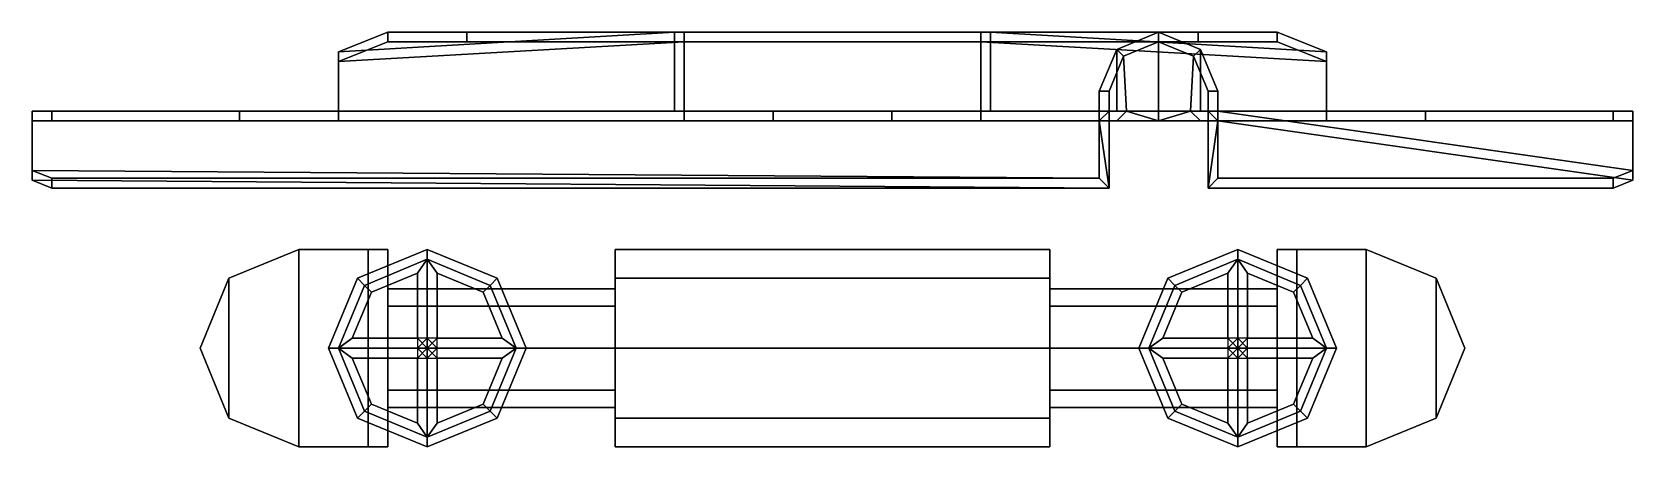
# Model space of a CAD drawing. Extents: x -0.81 to 0.81, y -0.1 to 0.32.
import ezdxf

# ---------------------------------------------------------------- set-up
doc = ezdxf.new("R2010")
doc.units = 0
doc.layers.get('0').update_dxf_attribs({"linetype": 'CONTINUOUS'})

msp = doc.modelspace()

# ---------------------------------------------------------------- linework, layer by layer
for points in [[(-0.5, 0.29, 0.96), (-0.5, 0.3, 0.96), (-0.45, 0.32, 0.9), (-0.45, 0.31, 0.9)], [(-0.5, 0.3, 0.96), (-0.16, 0.32, 0.9), (-0.16, 0.32, 0.9), (-0.45, 0.32, 0.9)], [(-0.5, 0.24, 1.13), (-0.16, 0.24, 1.13), (-0.16, 0.32, 0.9), (-0.5, 0.3, 0.96)], [(-0.15, 0.31, 0.9), (-0.5, 0.29, 0.96), (-0.45, 0.31, 0.9), (-0.15, 0.31, 0.9)], [(-0.15, 0.23, 1.13), (-0.5, 0.23, 1.13), (-0.5, 0.29, 0.96), (-0.15, 0.31, 0.9)], [(-0.45, 0.31, 0.9), (-0.45, 0.32, 0.9), (-0.45, 0.32, 0.51), (-0.45, 0.31, 0.51)], [(-0.45, 0.31, 0.51), (-0.45, 0.32, 0.51), (-0.37, 0.32, 0.12), (-0.37, 0.31, 0.12)], [(-0.37, 0.32, 0.12), (-0.45, 0.32, 0.51), (0.45, 0.32, 0.51), (0.37, 0.32, 0.12)], [(-0.45, 0.32, 0.51), (-0.45, 0.32, 0.9), (0.45, 0.32, 0.9), (0.45, 0.32, 0.51)], [(-0.45, 0.31, 0.51), (-0.37, 0.31, 0.12), (0.37, 0.31, 0.12), (0.45, 0.31, 0.51)], [(-0.45, 0.31, 0.9), (-0.45, 0.31, 0.51), (0.45, 0.31, 0.51), (0.45, 0.31, 0.9)], [(-0.37, 0.31, 0.12), (-0.37, 0.32, 0.12), (0.37, 0.32, 0.12), (0.37, 0.31, 0.12)], [(-0.16, 0.31, 1.13), (-0.15, 0.31, 1.13), (-0.15, 0.32, 0.9), (-0.16, 0.32, 0.9)], [(-0.16, 0.24, 1.38), (-0.16, 0.31, 1.13), (-0.16, 0.32, 0.9), (-0.16, 0.24, 1.13)], [(-0.16, 0.24, 1.38), (-0.15, 0.24, 1.38), (-0.15, 0.31, 1.13), (-0.16, 0.31, 1.13)], [(-0.15, 0.31, 0.9), (-0.15, 0.32, 0.9), (-0.15, 0.24, 1.13), (-0.15, 0.23, 1.13)], [(0.15, 0.31, 0.9), (0.15, 0.32, 0.9), (-0.15, 0.32, 0.9), (-0.15, 0.31, 0.9)], [(-0.15, 0.24, 1.38), (-0.15, 0.24, 1.13), (-0.15, 0.32, 0.9), (-0.15, 0.31, 1.13)], [(0.15, 0.23, 1.13), (0.15, 0.24, 1.13), (0.15, 0.32, 0.9), (0.15, 0.31, 0.9)], [(0.15, 0.24, 1.38), (0.15, 0.31, 1.13), (0.15, 0.32, 0.9), (0.15, 0.24, 1.13)], [(0.15, 0.31, 1.13), (0.16, 0.31, 1.13), (0.16, 0.32, 0.9), (0.15, 0.32, 0.9)], [(0.15, 0.31, 0.9), (0.45, 0.31, 0.9), (0.5, 0.29, 0.96), (0.15, 0.31, 0.9)], [(0.15, 0.31, 0.9), (0.5, 0.29, 0.96), (0.5, 0.23, 1.13), (0.15, 0.23, 1.13)], [(0.15, 0.24, 1.38), (0.16, 0.24, 1.38), (0.16, 0.31, 1.13), (0.15, 0.31, 1.13)], [(0.5, 0.3, 0.96), (0.16, 0.32, 0.9), (0.16, 0.24, 1.13), (0.5, 0.24, 1.13)], [(0.45, 0.32, 0.9), (0.16, 0.32, 0.9), (0.16, 0.32, 0.9), (0.5, 0.3, 0.96)], [(0.16, 0.24, 1.38), (0.16, 0.24, 1.13), (0.16, 0.32, 0.9), (0.16, 0.31, 1.13)], [(0.33, 0.24, 1.31), (0.2876, 0.24, 1.3957), (0.2876, 0.3024, 1.7), (0.33, 0.32, 1.7)], [(0.33, 0.31, 1.7), (0.33, 0.32, 1.7), (0.2876, 0.3024, 1.7), (0.2946, 0.2954, 1.7)], [(0.33, 0.23, 1.31), (0.33, 0.31, 1.7), (0.2946, 0.2954, 1.7), (0.2976, 0.24, 1.3957)], [(0.3724, 0.24, 1.3957), (0.33, 0.24, 1.31), (0.33, 0.32, 1.7), (0.3724, 0.3024, 1.7)], [(0.3654, 0.2954, 1.7), (0.3724, 0.3024, 1.7), (0.33, 0.32, 1.7), (0.33, 0.31, 1.7)], [(0.3624, 0.24, 1.3957), (0.3654, 0.2954, 1.7), (0.33, 0.31, 1.7), (0.33, 0.23, 1.31)], [(0.37, 0.31, 0.12), (0.37, 0.32, 0.12), (0.45, 0.32, 0.51), (0.45, 0.31, 0.51)], [(0.45, 0.31, 0.51), (0.45, 0.32, 0.51), (0.45, 0.32, 0.9), (0.45, 0.31, 0.9)], [(0.45, 0.31, 0.9), (0.45, 0.32, 0.9), (0.5, 0.3, 0.96), (0.5, 0.29, 0.96)], [(-0.5, 0.23, 1.13), (-0.5, 0.24, 1.13), (-0.5, 0.3, 0.96), (-0.5, 0.29, 0.96)], [(0.2876, 0.24, 1.3957), (0.27, 0.24, 1.53), (0.27, 0.26, 1.7), (0.2876, 0.3024, 1.7)], [(0.2946, 0.2954, 1.7), (0.2876, 0.3024, 1.7), (0.27, 0.26, 1.7), (0.28, 0.26, 1.7)], [(0.2976, 0.24, 1.3957), (0.2946, 0.2954, 1.7), (0.28, 0.26, 1.7), (0.28, 0.24, 1.53)], [(0.38, 0.24, 1.53), (0.38, 0.26, 1.7), (0.3654, 0.2954, 1.7), (0.3624, 0.24, 1.3957)], [(0.38, 0.26, 1.7), (0.39, 0.26, 1.7), (0.3724, 0.3024, 1.7), (0.3654, 0.2954, 1.7)], [(0.39, 0.24, 1.53), (0.3724, 0.24, 1.3957), (0.3724, 0.3024, 1.7), (0.39, 0.26, 1.7)], [(0.5, 0.29, 0.96), (0.5, 0.3, 0.96), (0.5, 0.24, 1.13), (0.5, 0.23, 1.13)], [(0.27, 0.24, 1.53), (0.27, 0.172, 1.7), (0.27, 0.172, 1.7), (0.27, 0.26, 1.7)], [(0.28, 0.26, 1.7), (0.27, 0.26, 1.7), (0.27, 0.172, 1.7), (0.28, 0.162, 1.7)], [(0.28, 0.24, 1.53), (0.28, 0.26, 1.7), (0.28, 0.162, 1.7), (0.28, 0.24, 1.53)], [(0.38, 0.162, 1.7), (0.39, 0.172, 1.7), (0.39, 0.26, 1.7), (0.38, 0.26, 1.7)], [(0.38, 0.24, 1.53), (0.38, 0.162, 1.7), (0.38, 0.26, 1.7), (0.38, 0.24, 1.53)], [(0.39, 0.172, 1.7), (0.39, 0.24, 1.53), (0.39, 0.26, 1.7), (0.39, 0.172, 1.7)], [(-0.81, 0.17, 1.68), (-0.81, 0.18, 1.68), (-0.81, 0.24, 1.53), (-0.81, 0.23, 1.53)], [(-0.81, 0.23, 1.53), (-0.81, 0.24, 1.53), (-0.81, 0.24, 1.4), (-0.81, 0.23, 1.4)], [(-0.81, 0.23, 1.4), (-0.81, 0.24, 1.4), (-0.79, 0.24, 1.38), (-0.79, 0.23, 1.38)], [(-0.79, 0.24, 1.38), (-0.81, 0.24, 1.4), (-0.81, 0.24, 1.53), (-0.6, 0.24, 1.38)], [(-0.06, 0.24, 1.51), (-0.81, 0.24, 1.53), (0.27, 0.24, 1.53), (0.06, 0.24, 1.51)], [(-0.81, 0.18, 1.68), (0.27, 0.172, 1.7), (0.27, 0.24, 1.53), (-0.81, 0.24, 1.53)], [(-0.6, 0.24, 1.38), (-0.81, 0.24, 1.53), (-0.06, 0.24, 1.51)], [(-0.6, 0.23, 1.38), (-0.81, 0.23, 1.53), (-0.81, 0.23, 1.4), (-0.79, 0.23, 1.38)], [(-0.81, 0.23, 1.53), (-0.06, 0.23, 1.51), (0.06, 0.23, 1.51), (0.27, 0.23, 1.53)], [(0.28, 0.162, 1.7), (-0.81, 0.17, 1.68), (-0.81, 0.23, 1.53), (0.27, 0.23, 1.53)], [(-0.81, 0.23, 1.53), (-0.6, 0.23, 1.38), (-0.06, 0.23, 1.51)], [(-0.79, 0.23, 1.38), (-0.79, 0.24, 1.38), (-0.6, 0.24, 1.38), (-0.6, 0.23, 1.38)], [(-0.6, 0.23, 1.38), (-0.6, 0.24, 1.38), (-0.5, 0.24, 1.31), (-0.5, 0.23, 1.31)], [(-0.5, 0.24, 1.31), (-0.6, 0.24, 1.38), (-0.06, 0.24, 1.51), (-0.15, 0.24, 1.4)], [(-0.6, 0.23, 1.38), (-0.5, 0.23, 1.31), (-0.15, 0.23, 1.4), (-0.06, 0.23, 1.51)], [(-0.5, 0.23, 1.31), (-0.5, 0.24, 1.31), (-0.5, 0.24, 1.13), (-0.5, 0.23, 1.13)], [(-0.5, 0.24, 1.31), (-0.16, 0.24, 1.38), (-0.16, 0.24, 1.13), (-0.5, 0.24, 1.13)], [(-0.15, 0.24, 1.4), (-0.16, 0.24, 1.38), (-0.16, 0.24, 1.38), (-0.5, 0.24, 1.31)], [(-0.15, 0.23, 1.4), (-0.5, 0.23, 1.31), (-0.5, 0.23, 1.13), (-0.15, 0.23, 1.13)], [(-0.15, 0.24, 1.4), (-0.15, 0.24, 1.38), (-0.15, 0.24, 1.38), (-0.16, 0.24, 1.38)], [(-0.15, 0.23, 1.4), (-0.15, 0.24, 1.4), (-0.06, 0.24, 1.51), (-0.06, 0.23, 1.51)], [(-0.15, 0.23, 1.13), (-0.15, 0.24, 1.13), (-0.15, 0.24, 1.4), (-0.15, 0.23, 1.4)], [(-0.06, 0.23, 1.51), (-0.06, 0.24, 1.51), (0.06, 0.24, 1.51), (0.06, 0.23, 1.51)], [(0.06, 0.23, 1.51), (0.06, 0.24, 1.51), (0.15, 0.24, 1.4), (0.15, 0.23, 1.4)], [(0.06, 0.24, 1.51), (0.27, 0.24, 1.53), (0.15, 0.24, 1.4), (0.06, 0.24, 1.51)], [(0.27, 0.23, 1.53), (0.06, 0.23, 1.51), (0.15, 0.23, 1.4)], [(0.15, 0.23, 1.4), (0.15, 0.24, 1.4), (0.15, 0.24, 1.13), (0.15, 0.23, 1.13)], [(0.15, 0.24, 1.4), (0.27, 0.24, 1.53), (0.2876, 0.24, 1.3957), (0.15, 0.24, 1.4)], [(0.2876, 0.24, 1.3957), (0.16, 0.24, 1.38), (0.15, 0.24, 1.38), (0.15, 0.24, 1.4)], [(0.15, 0.23, 1.13), (0.5, 0.23, 1.13), (0.5, 0.23, 1.31), (0.33, 0.23, 1.31)], [(0.27, 0.23, 1.53), (0.15, 0.23, 1.4), (0.2876, 0.23, 1.3957)], [(0.15, 0.23, 1.13), (0.33, 0.23, 1.31), (0.2876, 0.23, 1.3957), (0.15, 0.23, 1.4)], [(0.5, 0.24, 1.13), (0.16, 0.24, 1.13), (0.33, 0.24, 1.31), (0.5, 0.24, 1.31)], [(0.33, 0.24, 1.31), (0.16, 0.24, 1.13), (0.16, 0.24, 1.38), (0.2876, 0.24, 1.3957)], [(0.27, 0.23, 1.53), (0.28, 0.24, 1.53), (0.28, 0.162, 1.7), (0.27, 0.23, 1.53)], [(0.2976, 0.24, 1.3957), (0.28, 0.24, 1.53), (0.27, 0.23, 1.53), (0.2876, 0.23, 1.3957)], [(0.33, 0.23, 1.31), (0.2976, 0.24, 1.3957), (0.2876, 0.23, 1.3957), (0.33, 0.23, 1.31)], [(0.5, 0.24, 1.31), (0.33, 0.24, 1.31), (0.3724, 0.24, 1.3957), (0.6, 0.24, 1.38)], [(0.33, 0.23, 1.31), (0.33, 0.23, 1.31), (0.3724, 0.23, 1.3957), (0.3624, 0.24, 1.3957)], [(0.33, 0.23, 1.31), (0.5, 0.23, 1.31), (0.6, 0.23, 1.38), (0.3724, 0.23, 1.3957)], [(0.3624, 0.24, 1.3957), (0.3724, 0.23, 1.3957), (0.39, 0.23, 1.53), (0.38, 0.24, 1.53)], [(0.81, 0.24, 1.4), (0.3724, 0.24, 1.3957), (0.39, 0.24, 1.53), (0.81, 0.24, 1.53)], [(0.6, 0.24, 1.38), (0.3724, 0.24, 1.3957), (0.81, 0.24, 1.4), (0.79, 0.24, 1.38)], [(0.3724, 0.23, 1.3957), (0.6, 0.23, 1.38), (0.79, 0.23, 1.38), (0.81, 0.23, 1.4)], [(0.3724, 0.23, 1.3957), (0.81, 0.23, 1.4), (0.81, 0.23, 1.53), (0.39, 0.23, 1.53)], [(0.38, 0.24, 1.53), (0.39, 0.23, 1.53), (0.38, 0.162, 1.7), (0.38, 0.24, 1.53)], [(0.39, 0.23, 1.53), (0.81, 0.17, 1.68), (0.79, 0.162, 1.7), (0.38, 0.162, 1.7)], [(0.79, 0.172, 1.7), (0.81, 0.18, 1.68), (0.39, 0.24, 1.53), (0.39, 0.172, 1.7)], [(0.81, 0.24, 1.53), (0.39, 0.24, 1.53), (0.39, 0.24, 1.53), (0.81, 0.18, 1.68)], [(0.39, 0.23, 1.53), (0.81, 0.23, 1.53), (0.81, 0.17, 1.68), (0.39, 0.23, 1.53)], [(0.5, 0.23, 1.13), (0.5, 0.24, 1.13), (0.5, 0.24, 1.31), (0.5, 0.23, 1.31)], [(0.5, 0.23, 1.31), (0.5, 0.24, 1.31), (0.6, 0.24, 1.38), (0.6, 0.23, 1.38)], [(0.6, 0.23, 1.38), (0.6, 0.24, 1.38), (0.79, 0.24, 1.38), (0.79, 0.23, 1.38)], [(0.79, 0.23, 1.38), (0.79, 0.24, 1.38), (0.81, 0.24, 1.4), (0.81, 0.23, 1.4)], [(0.81, 0.23, 1.53), (0.81, 0.24, 1.53), (0.81, 0.18, 1.68), (0.81, 0.17, 1.68)], [(0.81, 0.23, 1.4), (0.81, 0.24, 1.4), (0.81, 0.24, 1.53), (0.81, 0.23, 1.53)], [(-0.79, 0.162, 1.7), (-0.79, 0.172, 1.7), (-0.81, 0.18, 1.68), (-0.81, 0.17, 1.68)], [(-0.79, 0.172, 1.7), (0.27, 0.172, 1.7), (0.27, 0.172, 1.7), (-0.81, 0.18, 1.68)], [(0.81, 0.17, 1.68), (0.81, 0.18, 1.68), (0.79, 0.172, 1.7), (0.79, 0.162, 1.7)], [(0.28, 0.162, 1.7), (-0.79, 0.162, 1.7), (-0.81, 0.17, 1.68), (0.28, 0.162, 1.7)], [(0.28, 0.162, 1.7), (0.27, 0.172, 1.7), (-0.79, 0.172, 1.7), (-0.79, 0.162, 1.7)], [(0.79, 0.162, 1.7), (0.79, 0.172, 1.7), (0.39, 0.172, 1.7), (0.38, 0.162, 1.7)], [(-0.54, 0.1, 0.58), (-0.6107, 0.0707, 0.58), (-0.6107, -0.0707, 0.58), (-0.54, -0.1, 0.58)], [(-0.6107, -0.0707, 0.55), (-0.6107, 0.0707, 0.55), (-0.54, 0.1, 0.55), (-0.54, -0.1, 0.55)], [(-0.54, 0.1, 0.55), (-0.6107, 0.0707, 0.55), (-0.6107, 0.0707, 0.58), (-0.54, 0.1, 0.58)], [(-0.6107, -0.0707, 0.72), (-0.6107, 0.0707, 0.72), (-0.54, 0.1, 0.72), (-0.54, -0.1, 0.72)], [(-0.54, 0.1, 0.75), (-0.6107, 0.0707, 0.75), (-0.6107, -0.0707, 0.75), (-0.54, -0.1, 0.75)], [(-0.54, 0.1, 0.72), (-0.6107, 0.0707, 0.72), (-0.6107, 0.0707, 0.75), (-0.54, 0.1, 0.75)], [(-0.45, 0.1, 0.55), (-0.54, 0.1, 0.55), (-0.54, 0.1, 0.58), (-0.47, 0.1, 0.58)], [(-0.54, -0.1, 0.55), (-0.54, 0.1, 0.55), (-0.45, 0.1, 0.55), (-0.45, -0.1, 0.55)], [(-0.47, 0.1, 0.58), (-0.54, 0.1, 0.58), (-0.54, -0.1, 0.58), (-0.47, -0.1, 0.58)], [(-0.54, -0.1, 0.72), (-0.54, 0.1, 0.72), (-0.47, 0.1, 0.72), (-0.47, -0.1, 0.72)], [(-0.47, 0.1, 0.72), (-0.54, 0.1, 0.72), (-0.54, 0.1, 0.75), (-0.45, 0.1, 0.75)], [(-0.45, 0.1, 0.75), (-0.54, 0.1, 0.75), (-0.54, -0.1, 0.75), (-0.45, -0.1, 0.75)], [(-0.4807, 0.0707, 0.83), (-0.4736, 0.0636, 0.84), (-0.41, 0.09, 0.84), (-0.41, 0.1, 0.83)], [(-0.4736, 0.0636, 0.82), (-0.4807, 0.0707, 0.83), (-0.41, 0.1, 0.83), (-0.41, 0.09, 0.82)], [(-0.45, 0.1, 0.75), (-0.45, 0.1, 0.55), (-0.47, 0.1, 0.58), (-0.47, 0.1, 0.72)], [(-0.47, 0.1, 0.72), (-0.47, 0.1, 0.58), (-0.47, -0.1, 0.58), (-0.47, -0.1, 0.72)], [(-0.45, -0.1, 0.55), (-0.45, 0.1, 0.55), (-0.45, 0.1, 0.75), (-0.45, -0.1, 0.75)], [(-0.41, 0.1, 0.83), (-0.41, 0.09, 0.84), (-0.3464, 0.0636, 0.84), (-0.3393, 0.0707, 0.83)], [(-0.41, 0.09, 0.82), (-0.41, 0.1, 0.83), (-0.3393, 0.0707, 0.83), (-0.3464, 0.0636, 0.82)], [(0.22, 0.0707, 0.7407), (0.22, 0.1, 0.67), (-0.22, 0.1, 0.67), (-0.22, 0.0707, 0.7407)], [(0.22, 0.1, 0.67), (0.22, 0.0707, 0.5993), (-0.22, 0.0707, 0.5993), (-0.22, 0.1, 0.67)], [(-0.22, 0.0707, 0.7407), (-0.22, 0.1, 0.67), (-0.22, 0.06, 0.67), (-0.22, 0.0424, 0.7124)], [(-0.22, 0.1, 0.67), (-0.22, 0.0707, 0.5993), (-0.22, 0.0424, 0.6276), (-0.22, 0.06, 0.67)], [(0.22, 0.1, 0.67), (0.22, 0.0707, 0.7407), (0.22, 0.0424, 0.7124), (0.22, 0.06, 0.67)], [(0.22, 0.0707, 0.5993), (0.22, 0.1, 0.67), (0.22, 0.06, 0.67), (0.22, 0.0424, 0.6276)], [(0.3393, 0.0707, 0.83), (0.3464, 0.0636, 0.84), (0.41, 0.09, 0.84), (0.41, 0.1, 0.83)], [(0.3464, 0.0636, 0.82), (0.3393, 0.0707, 0.83), (0.41, 0.1, 0.83), (0.41, 0.09, 0.82)], [(0.41, 0.1, 0.83), (0.41, 0.09, 0.84), (0.4736, 0.0636, 0.84), (0.4807, 0.0707, 0.83)], [(0.41, 0.09, 0.82), (0.41, 0.1, 0.83), (0.4807, 0.0707, 0.83), (0.4736, 0.0636, 0.82)], [(0.47, 0.1, 0.72), (0.47, 0.1, 0.58), (0.45, 0.1, 0.55), (0.45, 0.1, 0.75)], [(0.45, 0.1, 0.55), (0.45, -0.1, 0.55), (0.45, -0.1, 0.75), (0.45, 0.1, 0.75)], [(0.47, 0.1, 0.58), (0.54, 0.1, 0.58), (0.54, 0.1, 0.55), (0.45, 0.1, 0.55)], [(0.54, 0.1, 0.55), (0.54, -0.1, 0.55), (0.45, -0.1, 0.55), (0.45, 0.1, 0.55)], [(0.45, -0.1, 0.75), (0.54, -0.1, 0.75), (0.54, 0.1, 0.75), (0.45, 0.1, 0.75)], [(0.45, 0.1, 0.75), (0.54, 0.1, 0.75), (0.54, 0.1, 0.72), (0.47, 0.1, 0.72)], [(0.47, -0.1, 0.72), (0.47, -0.1, 0.58), (0.47, 0.1, 0.58), (0.47, 0.1, 0.72)], [(0.47, -0.1, 0.58), (0.54, -0.1, 0.58), (0.54, 0.1, 0.58), (0.47, 0.1, 0.58)], [(0.54, 0.1, 0.72), (0.54, -0.1, 0.72), (0.47, -0.1, 0.72), (0.47, 0.1, 0.72)], [(0.6107, 0.0707, 0.72), (0.54, 0.1, 0.72), (0.54, 0.1, 0.75), (0.6107, 0.0707, 0.75)], [(0.6107, 0.0707, 0.55), (0.54, 0.1, 0.55), (0.54, 0.1, 0.58), (0.6107, 0.0707, 0.58)], [(0.54, -0.1, 0.75), (0.6107, -0.0707, 0.75), (0.6107, 0.0707, 0.75), (0.54, 0.1, 0.75)], [(0.6107, 0.0707, 0.72), (0.6107, -0.0707, 0.72), (0.54, -0.1, 0.72), (0.54, 0.1, 0.72)], [(0.6107, 0.0707, 0.55), (0.6107, -0.0707, 0.55), (0.54, -0.1, 0.55), (0.54, 0.1, 0.55)], [(0.54, -0.1, 0.58), (0.6107, -0.0707, 0.58), (0.6107, 0.0707, 0.58), (0.54, 0.1, 0.58)], [(-0.4736, 0.0636, 0.84), (-0.4666, 0.0566, 0.83), (-0.42, 0.0759, 0.83), (-0.41, 0.09, 0.84)], [(-0.4666, 0.0566, 0.83), (-0.4736, 0.0636, 0.82), (-0.41, 0.09, 0.82), (-0.42, 0.0759, 0.83)], [(-0.41, 0.09, 0.84), (-0.42, 0.0759, 0.83), (-0.42, 0.01, 0.83), (-0.41, 0, 0.84)], [(-0.42, 0.0759, 0.83), (-0.41, 0.09, 0.82), (-0.41, 0.01, 0.82), (-0.42, 0.01, 0.83)], [(-0.41, 0.09, 0.84), (-0.4, 0.0759, 0.83), (-0.3534, 0.0566, 0.83), (-0.3464, 0.0636, 0.84)], [(-0.4, 0.0759, 0.83), (-0.41, 0.09, 0.84), (-0.41, 0, 0.84), (-0.4, 0.01, 0.83)], [(-0.4, 0.0759, 0.83), (-0.41, 0.09, 0.82), (-0.3464, 0.0636, 0.82), (-0.3534, 0.0566, 0.83)], [(-0.41, 0.09, 0.82), (-0.4, 0.0759, 0.83), (-0.4, 0.01, 0.83), (-0.41, 0.01, 0.82)], [(0.3464, 0.0636, 0.84), (0.3534, 0.0566, 0.83), (0.4, 0.0759, 0.83), (0.41, 0.09, 0.84)], [(0.3534, 0.0566, 0.83), (0.3464, 0.0636, 0.82), (0.41, 0.09, 0.82), (0.4, 0.0759, 0.83)], [(0.41, 0.09, 0.84), (0.4, 0.0759, 0.83), (0.4, 0.01, 0.83), (0.41, 0, 0.84)], [(0.4, 0.0759, 0.83), (0.41, 0.09, 0.82), (0.41, 0.01, 0.82), (0.4, 0.01, 0.83)], [(0.41, 0.09, 0.84), (0.42, 0.0759, 0.83), (0.4666, 0.0566, 0.83), (0.4736, 0.0636, 0.84)], [(0.42, 0.0759, 0.83), (0.41, 0.09, 0.82), (0.4736, 0.0636, 0.82), (0.4666, 0.0566, 0.83)], [(0.42, 0.0759, 0.83), (0.41, 0.09, 0.84), (0.41, 0, 0.84), (0.42, 0.01, 0.83)], [(0.41, 0.09, 0.82), (0.42, 0.0759, 0.83), (0.42, 0.01, 0.83), (0.41, 0.01, 0.82)], [(-0.6107, 0.0707, 0.58), (-0.64, 0, 0.58), (-0.64, 0, 0.58), (-0.6107, -0.0707, 0.58)], [(-0.64, 0, 0.55), (-0.64, 0, 0.55), (-0.6107, 0.0707, 0.55), (-0.6107, -0.0707, 0.55)], [(-0.6107, 0.0707, 0.55), (-0.64, 0, 0.55), (-0.64, 0, 0.58), (-0.6107, 0.0707, 0.58)], [(-0.64, 0, 0.72), (-0.64, 0, 0.72), (-0.6107, 0.0707, 0.72), (-0.6107, -0.0707, 0.72)], [(-0.6107, 0.0707, 0.75), (-0.64, 0, 0.75), (-0.64, 0, 0.75), (-0.6107, -0.0707, 0.75)], [(-0.6107, 0.0707, 0.72), (-0.64, 0, 0.72), (-0.64, 0, 0.75), (-0.6107, 0.0707, 0.75)], [(-0.51, 0, 0.83), (-0.5, 0, 0.84), (-0.4736, 0.0636, 0.84), (-0.4807, 0.0707, 0.83)], [(-0.5, 0, 0.82), (-0.51, 0, 0.83), (-0.4807, 0.0707, 0.83), (-0.4736, 0.0636, 0.82)], [(-0.3393, 0.0707, 0.83), (-0.3464, 0.0636, 0.84), (-0.32, 0, 0.84), (-0.31, 0, 0.83)], [(-0.3464, 0.0636, 0.82), (-0.3393, 0.0707, 0.83), (-0.31, 0, 0.83), (-0.32, 0, 0.82)], [(0.22, 0, 0.77), (0.22, 0.0707, 0.7407), (-0.22, 0.0707, 0.7407), (-0.22, 0, 0.77)], [(0.22, 0.0707, 0.5993), (0.22, 0, 0.57), (-0.22, 0, 0.57), (-0.22, 0.0707, 0.5993)], [(-0.22, 0, 0.77), (-0.22, 0.0707, 0.7407), (-0.22, 0.0424, 0.7124), (-0.22, 0, 0.73)], [(-0.22, 0.0707, 0.5993), (-0.22, 0, 0.57), (-0.22, 0, 0.61), (-0.22, 0.0424, 0.6276)], [(0.22, 0.0707, 0.7407), (0.22, 0, 0.77), (0.22, 0, 0.73), (0.22, 0.0424, 0.7124)], [(0.22, 0, 0.57), (0.22, 0.0707, 0.5993), (0.22, 0.0424, 0.6276), (0.22, 0, 0.61)], [(0.32, 0, 0.82), (0.31, 0, 0.83), (0.3393, 0.0707, 0.83), (0.3464, 0.0636, 0.82)], [(0.31, 0, 0.83), (0.32, 0, 0.84), (0.3464, 0.0636, 0.84), (0.3393, 0.0707, 0.83)], [(0.4736, 0.0636, 0.82), (0.4807, 0.0707, 0.83), (0.51, 0, 0.83), (0.5, 0, 0.82)], [(0.4807, 0.0707, 0.83), (0.4736, 0.0636, 0.84), (0.5, 0, 0.84), (0.51, 0, 0.83)], [(0.64, 0, 0.72), (0.6107, 0.0707, 0.72), (0.6107, 0.0707, 0.75), (0.64, 0, 0.75)], [(0.64, 0, 0.55), (0.6107, 0.0707, 0.55), (0.6107, 0.0707, 0.58), (0.64, 0, 0.58)], [(0.6107, -0.0707, 0.75), (0.64, 0, 0.75), (0.64, 0, 0.75), (0.6107, 0.0707, 0.75)], [(0.64, 0, 0.72), (0.64, 0, 0.72), (0.6107, -0.0707, 0.72), (0.6107, 0.0707, 0.72)], [(0.64, 0, 0.55), (0.64, 0, 0.55), (0.6107, -0.0707, 0.55), (0.6107, 0.0707, 0.55)], [(0.6107, -0.0707, 0.58), (0.64, 0, 0.58), (0.64, 0, 0.58), (0.6107, 0.0707, 0.58)], [(-0.5, 0, 0.84), (-0.4859, 0.01, 0.83), (-0.4666, 0.0566, 0.83), (-0.4736, 0.0636, 0.84)], [(-0.4859, 0.01, 0.83), (-0.5, 0, 0.82), (-0.4736, 0.0636, 0.82), (-0.4666, 0.0566, 0.83)], [(-0.22, 0.0424, 0.7124), (-0.22, 0.06, 0.67), (-0.45, 0.06, 0.67), (-0.45, 0.0424, 0.7124)], [(-0.22, 0.06, 0.67), (-0.22, 0.0424, 0.6276), (-0.45, 0.0424, 0.6276), (-0.45, 0.06, 0.67)], [(-0.3464, 0.0636, 0.84), (-0.3534, 0.0566, 0.83), (-0.3341, 0.01, 0.83), (-0.32, 0, 0.84)], [(-0.3534, 0.0566, 0.83), (-0.3464, 0.0636, 0.82), (-0.32, 0, 0.82), (-0.3341, 0.01, 0.83)], [(0.22, 0.06, 0.67), (0.22, 0.0424, 0.7124), (0.45, 0.0424, 0.7124), (0.45, 0.06, 0.67)], [(0.22, 0.0424, 0.6276), (0.22, 0.06, 0.67), (0.45, 0.06, 0.67), (0.45, 0.0424, 0.6276)], [(0.3341, 0.01, 0.83), (0.32, 0, 0.82), (0.3464, 0.0636, 0.82), (0.3534, 0.0566, 0.83)], [(0.32, 0, 0.84), (0.3341, 0.01, 0.83), (0.3534, 0.0566, 0.83), (0.3464, 0.0636, 0.84)], [(0.4666, 0.0566, 0.83), (0.4736, 0.0636, 0.82), (0.5, 0, 0.82), (0.4859, 0.01, 0.83)], [(0.4736, 0.0636, 0.84), (0.4666, 0.0566, 0.83), (0.4859, 0.01, 0.83), (0.5, 0, 0.84)], [(-0.22, 0, 0.73), (-0.22, 0.0424, 0.7124), (-0.45, 0.0424, 0.7124), (-0.45, 0, 0.73)], [(-0.22, 0.0424, 0.6276), (-0.22, 0, 0.61), (-0.45, 0, 0.61), (-0.45, 0.0424, 0.6276)], [(0.22, 0.0424, 0.7124), (0.22, 0, 0.73), (0.45, 0, 0.73), (0.45, 0.0424, 0.7124)], [(0.22, 0, 0.61), (0.22, 0.0424, 0.6276), (0.45, 0.0424, 0.6276), (0.45, 0, 0.61)], [(-0.64, 0, 0.55), (-0.6107, -0.0707, 0.55), (-0.6107, -0.0707, 0.58), (-0.64, 0, 0.58)], [(-0.64, 0, 0.72), (-0.6107, -0.0707, 0.72), (-0.6107, -0.0707, 0.75), (-0.64, 0, 0.75)], [(-0.4807, -0.0707, 0.83), (-0.4736, -0.0636, 0.84), (-0.5, 0, 0.84), (-0.51, 0, 0.83)], [(-0.4736, -0.0636, 0.82), (-0.4807, -0.0707, 0.83), (-0.51, 0, 0.83), (-0.5, 0, 0.82)], [(-0.4859, 0.01, 0.83), (-0.5, 0, 0.84), (-0.41, 0, 0.84), (-0.42, 0.01, 0.83)], [(-0.5, 0, 0.82), (-0.4859, 0.01, 0.83), (-0.42, 0.01, 0.83), (-0.42, 0, 0.82)], [(-0.4736, -0.0636, 0.84), (-0.4666, -0.0566, 0.83), (-0.4859, -0.01, 0.83), (-0.5, 0, 0.84)], [(-0.5, 0, 0.84), (-0.4859, -0.01, 0.83), (-0.42, -0.01, 0.83), (-0.41, 0, 0.84)], [(-0.4666, -0.0566, 0.83), (-0.4736, -0.0636, 0.82), (-0.5, 0, 0.82), (-0.4859, -0.01, 0.83)], [(-0.4859, -0.01, 0.83), (-0.5, 0, 0.82), (-0.42, 0, 0.82), (-0.42, -0.01, 0.83)], [(-0.22, -0.0424, 0.7124), (-0.22, 0, 0.73), (-0.45, 0, 0.73), (-0.45, -0.0424, 0.7124)], [(-0.22, 0, 0.61), (-0.22, -0.0424, 0.6276), (-0.45, -0.0424, 0.6276), (-0.45, 0, 0.61)], [(-0.41, 0.01, 0.72), (-0.42, 0, 0.73), (-0.42, 0, 0.83), (-0.41, 0.01, 0.83)], [(-0.42, 0, 0.73), (-0.41, -0.01, 0.72), (-0.41, -0.01, 0.83), (-0.42, 0, 0.83)], [(-0.42, -0.0759, 0.83), (-0.41, -0.09, 0.84), (-0.41, 0, 0.84), (-0.42, -0.01, 0.83)], [(-0.4, 0, 0.73), (-0.41, 0.01, 0.72), (-0.41, 0.01, 0.83), (-0.4, 0, 0.83)], [(-0.32, 0, 0.84), (-0.3341, 0.01, 0.83), (-0.4, 0.01, 0.83), (-0.41, 0, 0.84)], [(-0.41, -0.01, 0.72), (-0.4, 0, 0.73), (-0.4, 0, 0.83), (-0.41, -0.01, 0.83)], [(-0.3341, -0.01, 0.83), (-0.32, 0, 0.84), (-0.41, 0, 0.84), (-0.4, -0.01, 0.83)], [(-0.41, -0.09, 0.84), (-0.4, -0.0759, 0.83), (-0.4, -0.01, 0.83), (-0.41, 0, 0.84)], [(-0.3341, 0.01, 0.83), (-0.32, 0, 0.82), (-0.4, 0, 0.82), (-0.4, 0.01, 0.83)], [(-0.32, 0, 0.82), (-0.3341, -0.01, 0.83), (-0.4, -0.01, 0.83), (-0.4, 0, 0.82)], [(-0.32, 0, 0.84), (-0.3341, -0.01, 0.83), (-0.3534, -0.0566, 0.83), (-0.3464, -0.0636, 0.84)], [(-0.3341, -0.01, 0.83), (-0.32, 0, 0.82), (-0.3464, -0.0636, 0.82), (-0.3534, -0.0566, 0.83)], [(-0.31, 0, 0.83), (-0.32, 0, 0.84), (-0.3464, -0.0636, 0.84), (-0.3393, -0.0707, 0.83)], [(-0.32, 0, 0.82), (-0.31, 0, 0.83), (-0.3393, -0.0707, 0.83), (-0.3464, -0.0636, 0.82)], [(0.22, -0.0707, 0.7407), (0.22, 0, 0.77), (-0.22, 0, 0.77), (-0.22, -0.0707, 0.7407)], [(0.22, 0, 0.57), (0.22, -0.0707, 0.5993), (-0.22, -0.0707, 0.5993), (-0.22, 0, 0.57)], [(-0.22, 0, 0.57), (-0.22, -0.0707, 0.5993), (-0.22, -0.0424, 0.6276), (-0.22, 0, 0.61)], [(-0.22, -0.0707, 0.7407), (-0.22, 0, 0.77), (-0.22, 0, 0.73), (-0.22, -0.0424, 0.7124)], [(0.22, 0, 0.77), (0.22, -0.0707, 0.7407), (0.22, -0.0424, 0.7124), (0.22, 0, 0.73)], [(0.22, 0, 0.73), (0.22, -0.0424, 0.7124), (0.45, -0.0424, 0.7124), (0.45, 0, 0.73)], [(0.22, -0.0707, 0.5993), (0.22, 0, 0.57), (0.22, 0, 0.61), (0.22, -0.0424, 0.6276)], [(0.22, -0.0424, 0.6276), (0.22, 0, 0.61), (0.45, 0, 0.61), (0.45, -0.0424, 0.6276)], [(0.3464, -0.0636, 0.82), (0.3393, -0.0707, 0.83), (0.31, 0, 0.83), (0.32, 0, 0.82)], [(0.3393, -0.0707, 0.83), (0.3464, -0.0636, 0.84), (0.32, 0, 0.84), (0.31, 0, 0.83)], [(0.32, 0, 0.82), (0.3341, 0.01, 0.83), (0.4, 0.01, 0.83), (0.4, 0, 0.82)], [(0.3341, 0.01, 0.83), (0.32, 0, 0.84), (0.41, 0, 0.84), (0.4, 0.01, 0.83)], [(0.3534, -0.0566, 0.83), (0.3464, -0.0636, 0.82), (0.32, 0, 0.82), (0.3341, -0.01, 0.83)], [(0.3464, -0.0636, 0.84), (0.3534, -0.0566, 0.83), (0.3341, -0.01, 0.83), (0.32, 0, 0.84)], [(0.3341, -0.01, 0.83), (0.32, 0, 0.82), (0.4, 0, 0.82), (0.4, -0.01, 0.83)], [(0.32, 0, 0.84), (0.3341, -0.01, 0.83), (0.4, -0.01, 0.83), (0.41, 0, 0.84)], [(0.41, 0.01, 0.72), (0.4, 0, 0.73), (0.4, 0, 0.83), (0.41, 0.01, 0.83)], [(0.4, 0, 0.73), (0.41, -0.01, 0.72), (0.41, -0.01, 0.83), (0.4, 0, 0.83)], [(0.4, -0.0759, 0.83), (0.41, -0.09, 0.84), (0.41, 0, 0.84), (0.4, -0.01, 0.83)], [(0.42, 0, 0.73), (0.41, 0.01, 0.72), (0.41, 0.01, 0.83), (0.42, 0, 0.83)], [(0.5, 0, 0.84), (0.4859, 0.01, 0.83), (0.42, 0.01, 0.83), (0.41, 0, 0.84)], [(0.41, -0.01, 0.72), (0.42, 0, 0.73), (0.42, 0, 0.83), (0.41, -0.01, 0.83)], [(0.41, -0.09, 0.84), (0.42, -0.0759, 0.83), (0.42, -0.01, 0.83), (0.41, 0, 0.84)], [(0.4859, -0.01, 0.83), (0.5, 0, 0.84), (0.41, 0, 0.84), (0.42, -0.01, 0.83)], [(0.4859, 0.01, 0.83), (0.5, 0, 0.82), (0.42, 0, 0.82), (0.42, 0.01, 0.83)], [(0.5, 0, 0.82), (0.4859, -0.01, 0.83), (0.42, -0.01, 0.83), (0.42, 0, 0.82)], [(0.4859, -0.01, 0.83), (0.5, 0, 0.82), (0.4736, -0.0636, 0.82), (0.4666, -0.0566, 0.83)], [(0.5, 0, 0.84), (0.4859, -0.01, 0.83), (0.4666, -0.0566, 0.83), (0.4736, -0.0636, 0.84)], [(0.5, 0, 0.82), (0.51, 0, 0.83), (0.4807, -0.0707, 0.83), (0.4736, -0.0636, 0.82)], [(0.51, 0, 0.83), (0.5, 0, 0.84), (0.4736, -0.0636, 0.84), (0.4807, -0.0707, 0.83)], [(0.6107, -0.0707, 0.72), (0.64, 0, 0.72), (0.64, 0, 0.75), (0.6107, -0.0707, 0.75)], [(0.6107, -0.0707, 0.55), (0.64, 0, 0.55), (0.64, 0, 0.58), (0.6107, -0.0707, 0.58)], [(-0.41, -0.09, 0.82), (-0.42, -0.0759, 0.83), (-0.42, -0.01, 0.83), (-0.41, -0.01, 0.82)], [(-0.4, -0.0759, 0.83), (-0.41, -0.09, 0.82), (-0.41, -0.01, 0.82), (-0.4, -0.01, 0.83)], [(0.41, -0.09, 0.82), (0.4, -0.0759, 0.83), (0.4, -0.01, 0.83), (0.41, -0.01, 0.82)], [(0.42, -0.0759, 0.83), (0.41, -0.09, 0.82), (0.41, -0.01, 0.82), (0.42, -0.01, 0.83)], [(-0.22, -0.06, 0.67), (-0.22, -0.0424, 0.7124), (-0.45, -0.0424, 0.7124), (-0.45, -0.06, 0.67)], [(-0.22, -0.0424, 0.6276), (-0.22, -0.06, 0.67), (-0.45, -0.06, 0.67), (-0.45, -0.0424, 0.6276)], [(-0.22, -0.0707, 0.5993), (-0.22, -0.1, 0.67), (-0.22, -0.06, 0.67), (-0.22, -0.0424, 0.6276)], [(-0.22, -0.1, 0.67), (-0.22, -0.0707, 0.7407), (-0.22, -0.0424, 0.7124), (-0.22, -0.06, 0.67)], [(0.22, -0.0707, 0.7407), (0.22, -0.1, 0.67), (0.22, -0.06, 0.67), (0.22, -0.0424, 0.7124)], [(0.22, -0.1, 0.67), (0.22, -0.0707, 0.5993), (0.22, -0.0424, 0.6276), (0.22, -0.06, 0.67)], [(0.22, -0.0424, 0.7124), (0.22, -0.06, 0.67), (0.45, -0.06, 0.67), (0.45, -0.0424, 0.7124)], [(0.22, -0.06, 0.67), (0.22, -0.0424, 0.6276), (0.45, -0.0424, 0.6276), (0.45, -0.06, 0.67)], [(-0.41, -0.1, 0.83), (-0.41, -0.09, 0.84), (-0.4736, -0.0636, 0.84), (-0.4807, -0.0707, 0.83)], [(-0.41, -0.09, 0.82), (-0.41, -0.1, 0.83), (-0.4807, -0.0707, 0.83), (-0.4736, -0.0636, 0.82)], [(-0.41, -0.09, 0.84), (-0.42, -0.0759, 0.83), (-0.4666, -0.0566, 0.83), (-0.4736, -0.0636, 0.84)], [(-0.42, -0.0759, 0.83), (-0.41, -0.09, 0.82), (-0.4736, -0.0636, 0.82), (-0.4666, -0.0566, 0.83)], [(-0.3464, -0.0636, 0.84), (-0.3534, -0.0566, 0.83), (-0.4, -0.0759, 0.83), (-0.41, -0.09, 0.84)], [(-0.3534, -0.0566, 0.83), (-0.3464, -0.0636, 0.82), (-0.41, -0.09, 0.82), (-0.4, -0.0759, 0.83)], [(-0.3393, -0.0707, 0.83), (-0.3464, -0.0636, 0.84), (-0.41, -0.09, 0.84), (-0.41, -0.1, 0.83)], [(-0.3464, -0.0636, 0.82), (-0.3393, -0.0707, 0.83), (-0.41, -0.1, 0.83), (-0.41, -0.09, 0.82)], [(0.41, -0.09, 0.82), (0.41, -0.1, 0.83), (0.3393, -0.0707, 0.83), (0.3464, -0.0636, 0.82)], [(0.41, -0.1, 0.83), (0.41, -0.09, 0.84), (0.3464, -0.0636, 0.84), (0.3393, -0.0707, 0.83)], [(0.4, -0.0759, 0.83), (0.41, -0.09, 0.82), (0.3464, -0.0636, 0.82), (0.3534, -0.0566, 0.83)], [(0.41, -0.09, 0.84), (0.4, -0.0759, 0.83), (0.3534, -0.0566, 0.83), (0.3464, -0.0636, 0.84)], [(0.4666, -0.0566, 0.83), (0.4736, -0.0636, 0.82), (0.41, -0.09, 0.82), (0.42, -0.0759, 0.83)], [(0.4736, -0.0636, 0.84), (0.4666, -0.0566, 0.83), (0.42, -0.0759, 0.83), (0.41, -0.09, 0.84)], [(0.4736, -0.0636, 0.82), (0.4807, -0.0707, 0.83), (0.41, -0.1, 0.83), (0.41, -0.09, 0.82)], [(0.4807, -0.0707, 0.83), (0.4736, -0.0636, 0.84), (0.41, -0.09, 0.84), (0.41, -0.1, 0.83)], [(-0.6107, -0.0707, 0.55), (-0.54, -0.1, 0.55), (-0.54, -0.1, 0.58), (-0.6107, -0.0707, 0.58)], [(-0.6107, -0.0707, 0.72), (-0.54, -0.1, 0.72), (-0.54, -0.1, 0.75), (-0.6107, -0.0707, 0.75)], [(0.22, -0.1, 0.67), (0.22, -0.0707, 0.7407), (-0.22, -0.0707, 0.7407), (-0.22, -0.1, 0.67)], [(0.22, -0.0707, 0.5993), (0.22, -0.1, 0.67), (-0.22, -0.1, 0.67), (-0.22, -0.0707, 0.5993)], [(0.54, -0.1, 0.72), (0.6107, -0.0707, 0.72), (0.6107, -0.0707, 0.75), (0.54, -0.1, 0.75)], [(0.54, -0.1, 0.55), (0.6107, -0.0707, 0.55), (0.6107, -0.0707, 0.58), (0.54, -0.1, 0.58)], [(-0.47, -0.1, 0.58), (-0.54, -0.1, 0.58), (-0.54, -0.1, 0.55), (-0.45, -0.1, 0.55)], [(-0.45, -0.1, 0.75), (-0.54, -0.1, 0.75), (-0.54, -0.1, 0.72), (-0.47, -0.1, 0.72)], [(-0.47, -0.1, 0.72), (-0.47, -0.1, 0.58), (-0.45, -0.1, 0.55), (-0.45, -0.1, 0.75)], [(0.45, -0.1, 0.75), (0.45, -0.1, 0.55), (0.47, -0.1, 0.58), (0.47, -0.1, 0.72)], [(0.45, -0.1, 0.55), (0.54, -0.1, 0.55), (0.54, -0.1, 0.58), (0.47, -0.1, 0.58)], [(0.47, -0.1, 0.72), (0.54, -0.1, 0.72), (0.54, -0.1, 0.75), (0.45, -0.1, 0.75)]]:
    msp.add_3dface(points)

doc.saveas('drawing.dxf')
